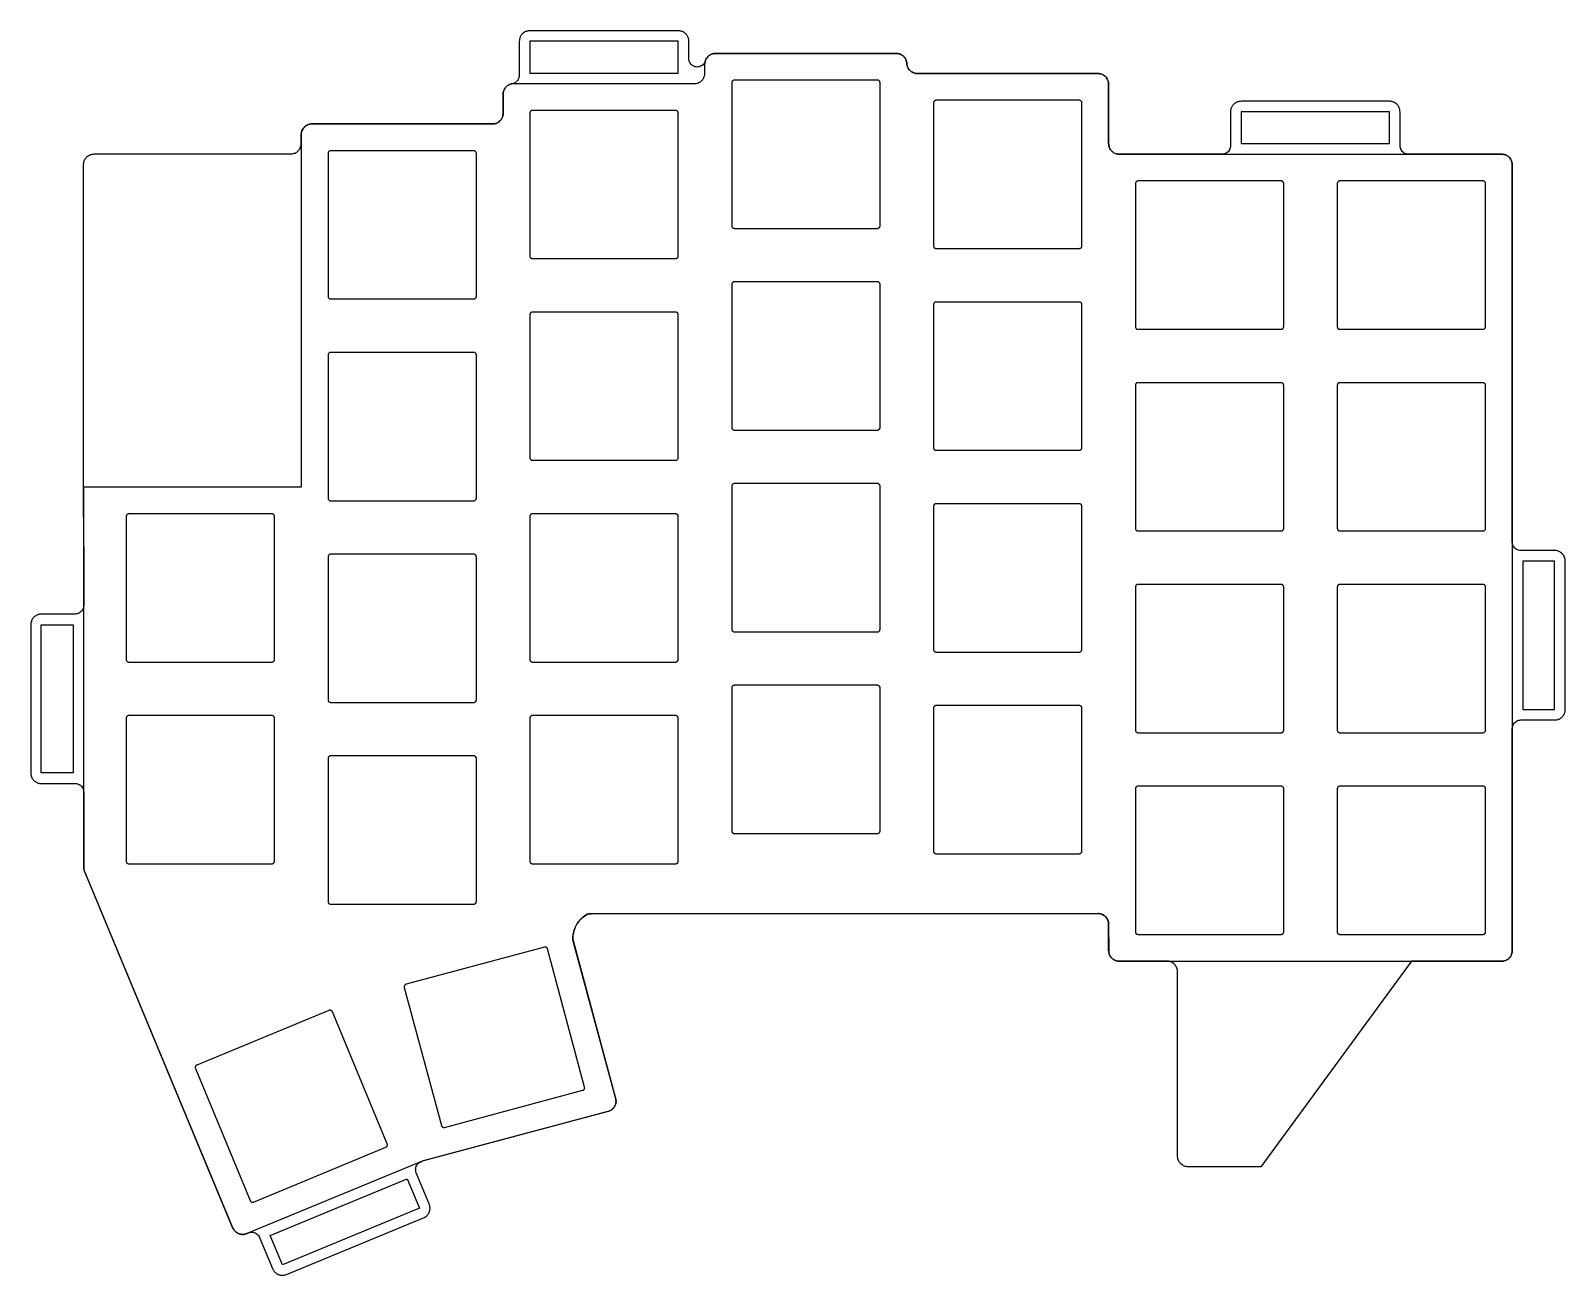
# Model space of a CAD drawing. Header units: millimetres. Extents: x 50 to 195, y -134 to -17.
import ezdxf

# ---------------------------------------------------------------- set-up
doc = ezdxf.new("R2010")
doc.units = ezdxf.units.MM
for name, color, linetype in [('GASKET_CONTACT', 7, 'Continuous'), ('PCB_REFERENCE', 7, 'Continuous'), ('PLATE', 7, 'Continuous'), ('SWITCH_CUTOUT', 7, 'Continuous')]:
    doc.layers.add(name, color=color, linetype=linetype)

msp = doc.modelspace()

# ---------------------------------------------------------------- linework, layer by layer
at = {"layer": 'GASKET_CONTACT'}
for points in [[(110.87, -20.91), (110.87, -17.91), (96.87, -17.91), (96.87, -20.91)], [(178, -27.57), (178, -24.57), (164, -24.57), (164, -27.57)], [(190.59, -81), (193.59, -81), (193.59, -67), (190.59, -67)], [(53.76, -87), (50.76, -87), (50.76, -73), (53.76, -73)], [(85.3, -125.32), (86.45, -128.09), (73.51, -133.44), (72.36, -130.67)]]:
    msp.add_lwpolyline(points, close=True, dxfattribs=at)
at = {"layer": 'PCB_REFERENCE'}
msp.add_lwpolyline([(54.74, -29.55), (54.75, -29.47), (54.76, -29.38), (54.78, -29.29), (54.8, -29.21), (54.84, -29.13), (54.88, -29.05), (54.92, -28.98), (54.98, -28.91), (55.04, -28.85), (55.1, -28.79), (55.17, -28.73), (55.24, -28.69), (55.32, -28.65), (55.4, -28.61), (55.48, -28.59), (55.57, -28.57), (55.66, -28.56), (55.74, -28.55), (74.3, -28.55), (74.38, -28.55), (74.47, -28.54), (74.55, -28.52), (74.64, -28.49), (74.72, -28.46), (74.8, -28.42), (74.87, -28.37), (74.94, -28.32), (75, -28.26), (75.06, -28.2), (75.11, -28.13), (75.16, -28.05), (75.2, -27.98), (75.23, -27.89), (75.26, -27.81), (75.28, -27.73), (75.29, -27.64), (75.3, -27.55), (75.3, -26.72), (75.3, -26.63), (75.31, -26.54), (75.33, -26.46), (75.36, -26.38), (75.39, -26.29), (75.43, -26.22), (75.48, -26.14), (75.53, -26.07), (75.59, -26.01), (75.65, -25.95), (75.72, -25.9), (75.79, -25.85), (75.87, -25.81), (75.95, -25.78), (76.04, -25.75), (76.12, -25.73), (76.21, -25.72), (76.3, -25.72), (93.34, -25.72), (93.43, -25.71), (93.52, -25.7), (93.6, -25.68), (93.69, -25.66), (93.77, -25.62), (93.85, -25.58), (93.92, -25.54), (93.99, -25.48), (94.05, -25.42), (94.11, -25.36), (94.16, -25.29), (94.21, -25.22), (94.25, -25.14), (94.28, -25.06), (94.31, -24.98), (94.33, -24.89), (94.34, -24.8), (94.34, -24.72), (94.34, -22.91), (94.35, -22.82), (94.36, -22.73), (94.38, -22.65), (94.41, -22.57), (94.44, -22.48), (94.48, -22.41), (94.53, -22.33), (94.58, -22.26), (94.64, -22.2), (94.7, -22.14), (94.77, -22.09), (94.84, -22.04), (94.92, -22), (95, -21.97), (95.09, -21.94), (95.17, -21.92), (95.26, -21.91), (95.34, -21.91), (112.39, -21.91), (112.48, -21.9), (112.57, -21.89), (112.65, -21.87), (112.74, -21.85), (112.82, -21.81), (112.9, -21.77), (112.97, -21.73), (113.04, -21.67), (113.1, -21.61), (113.16, -21.55), (113.21, -21.48), (113.26, -21.41), (113.3, -21.33), (113.33, -21.25), (113.36, -21.17), (113.38, -21.08), (113.39, -20.99), (113.39, -20.91), (113.39, -20.05), (113.4, -19.96), (113.41, -19.88), (113.43, -19.79), (113.46, -19.71), (113.49, -19.63), (113.53, -19.55), (113.58, -19.48), (113.63, -19.41), (113.69, -19.34), (113.75, -19.28), (113.82, -19.23), (113.89, -19.18), (113.97, -19.14), (114.05, -19.11), (114.14, -19.08), (114.22, -19.07), (114.31, -19.05), (114.39, -19.05), (131.44, -19.05), (131.53, -19.05), (131.61, -19.06), (131.7, -19.08), (131.78, -19.11), (131.86, -19.14), (131.93, -19.18), (132, -19.22), (132.07, -19.27), (132.14, -19.33), (132.19, -19.39), (132.25, -19.45), (132.29, -19.52), (132.34, -19.6), (132.37, -19.67), (132.4, -19.75), (132.42, -19.83), (132.44, -19.92), (132.45, -20), (132.45, -20.09), (132.47, -20.17), (132.49, -20.25), (132.52, -20.33), (132.55, -20.41), (132.6, -20.48), (132.64, -20.55), (132.7, -20.62), (132.75, -20.68), (132.82, -20.73), (132.89, -20.78), (132.96, -20.83), (133.03, -20.87), (133.11, -20.9), (133.19, -20.92), (133.28, -20.94), (133.36, -20.95), (133.44, -20.96), (150.5, -20.96), (150.58, -20.96), (150.67, -20.97), (150.75, -20.99), (150.84, -21.02), (150.92, -21.05), (151, -21.09), (151.07, -21.14), (151.14, -21.19), (151.2, -21.25), (151.26, -21.31), (151.31, -21.38), (151.36, -21.45), (151.4, -21.53), (151.43, -21.61), (151.46, -21.7), (151.48, -21.78), (151.49, -21.87), (151.49, -21.95), (151.49, -27.57), (151.5, -27.66), (151.51, -27.75), (151.53, -27.83), (151.56, -27.92), (151.59, -28), (151.63, -28.08), (151.68, -28.15), (151.73, -28.22), (151.79, -28.28), (151.85, -28.34), (151.92, -28.39), (151.99, -28.44), (152.07, -28.48), (152.15, -28.51), (152.24, -28.54), (152.32, -28.56), (152.41, -28.57), (152.5, -28.57), (188.59, -28.57), (188.68, -28.58), (188.77, -28.59), (188.85, -28.61), (188.94, -28.64), (189.02, -28.67), (189.1, -28.71), (189.17, -28.76), (189.24, -28.81), (189.3, -28.87), (189.36, -28.93), (189.41, -29), (189.46, -29.07), (189.5, -29.15), (189.53, -29.23), (189.56, -29.32), (189.58, -29.4), (189.59, -29.49), (189.59, -29.57), (189.59, -103.78), (189.59, -103.86), (189.58, -103.95), (189.56, -104.03), (189.53, -104.12), (189.5, -104.2), (189.46, -104.28), (189.41, -104.35), (189.36, -104.42), (189.3, -104.48), (189.24, -104.54), (189.17, -104.59), (189.1, -104.64), (189.02, -104.68), (188.94, -104.71), (188.85, -104.74), (188.77, -104.76), (188.68, -104.77), (188.59, -104.78), (180.07, -104.78), (165.87, -124.19), (159, -124.19), (158.91, -124.18), (158.82, -124.17), (158.74, -124.15), (158.65, -124.12), (158.57, -124.09), (158.49, -124.05), (158.42, -124), (158.35, -123.95), (158.29, -123.89), (158.23, -123.83), (158.18, -123.76), (158.13, -123.69), (158.09, -123.61), (158.06, -123.53), (158.03, -123.44), (158.01, -123.36), (158, -123.27), (158, -123.19), (158, -105.78), (157.99, -105.69), (157.98, -105.6), (157.96, -105.52), (157.94, -105.43), (157.9, -105.35), (157.86, -105.27), (157.82, -105.2), (157.76, -105.13), (157.7, -105.07), (157.64, -105.01), (157.57, -104.96), (157.5, -104.91), (157.42, -104.87), (157.34, -104.84), (157.26, -104.81), (157.17, -104.79), (157.08, -104.78), (157, -104.78), (152.5, -104.78), (152.41, -104.77), (152.32, -104.76), (152.24, -104.74), (152.15, -104.71), (152.07, -104.68), (151.99, -104.64), (151.92, -104.59), (151.85, -104.54), (151.79, -104.48), (151.73, -104.42), (151.68, -104.35), (151.63, -104.28), (151.59, -104.2), (151.56, -104.12), (151.53, -104.03), (151.51, -103.95), (151.5, -103.86), (151.49, -103.78), (151.49, -101.28), (151.49, -101.19), (151.48, -101.1), (151.46, -101.02), (151.43, -100.93), (151.4, -100.85), (151.36, -100.77), (151.31, -100.7), (151.26, -100.63), (151.2, -100.57), (151.14, -100.51), (151.07, -100.46), (151, -100.41), (150.92, -100.37), (150.84, -100.34), (150.75, -100.31), (150.67, -100.29), (150.58, -100.28), (150.5, -100.28), (102.41, -100.29), (102.28, -100.35), (102.16, -100.42), (102.04, -100.5), (101.93, -100.58), (101.82, -100.67), (101.72, -100.77), (101.62, -100.87), (101.52, -100.97), (101.44, -101.08), (101.36, -101.2), (101.28, -101.32), (101.21, -101.45), (101.15, -101.57), (101.1, -101.7), (101.05, -101.84), (101.01, -101.97), (100.98, -102.11), (100.96, -102.25), (100.94, -102.39), (100.93, -102.53), (100.93, -102.67), (100.95, -102.81), (104.96, -117.72), (104.98, -117.8), (104.99, -117.89), (105, -117.97), (105, -118.05), (104.99, -118.14), (104.98, -118.22), (104.95, -118.3), (104.92, -118.38), (104.89, -118.46), (104.84, -118.53), (104.79, -118.6), (104.74, -118.67), (104.68, -118.73), (104.61, -118.78), (104.54, -118.83), (104.47, -118.87), (104.39, -118.91), (104.31, -118.93), (104.23, -118.96), (86.8, -123.62), (70.11, -130.52), (70.02, -130.54), (69.94, -130.56), (69.85, -130.57), (69.77, -130.57), (69.68, -130.57), (69.59, -130.56), (69.51, -130.54), (69.43, -130.51), (69.35, -130.48), (69.27, -130.44), (69.19, -130.39), (69.12, -130.34), (69.06, -130.28), (69, -130.22), (68.95, -130.15), (68.9, -130.08), (68.85, -130.01), (68.82, -129.93), (54.76, -96.12)], close=True, dxfattribs=at)
at = {"layer": 'PLATE'}
msp.add_lwpolyline([(54.75, -60.03), (54.76, -71.2), (54.75, -71.3), (54.73, -71.41), (54.69, -71.51), (54.65, -71.6), (54.59, -71.69), (54.52, -71.77), (54.44, -71.83), (54.36, -71.89), (54.26, -71.94), (54.16, -71.97), (54.06, -71.99), (53.96, -72), (50.77, -72), (50.65, -72.01), (50.6, -72.01), (50.52, -72.03), (50.47, -72.04), (50.4, -72.07), (50.35, -72.09), (50.28, -72.12), (50.24, -72.15), (50.17, -72.19), (50.13, -72.22), (50.07, -72.28), (50.03, -72.31), (49.98, -72.37), (49.95, -72.41), (49.91, -72.48), (49.88, -72.52), (49.85, -72.59), (49.83, -72.64), (49.8, -72.72), (49.79, -72.77), (49.77, -72.84), (49.76, -72.9), (49.76, -73.01), (49.76, -86.99), (49.76, -87.1), (49.77, -87.16), (49.79, -87.23), (49.8, -87.28), (49.83, -87.36), (49.85, -87.41), (49.88, -87.48), (49.91, -87.52), (49.95, -87.59), (49.98, -87.63), (50.03, -87.69), (50.07, -87.72), (50.13, -87.78), (50.17, -87.81), (50.24, -87.85), (50.28, -87.88), (50.35, -87.91), (50.4, -87.93), (50.47, -87.96), (50.52, -87.97), (50.6, -87.99), (50.65, -87.99), (50.77, -88), (53.96, -88), (54.07, -88.01), (54.17, -88.03), (54.27, -88.06), (54.36, -88.11), (54.45, -88.17), (54.53, -88.23), (54.6, -88.31), (54.65, -88.4), (54.7, -88.49), (54.73, -88.59), (54.75, -88.7), (54.76, -88.8), (54.76, -96.1), (54.76, -96.12), (54.77, -96.15), (68.82, -129.92), (68.85, -129.99), (68.89, -130.07), (68.94, -130.14), (68.96, -130.17), (69.01, -130.23), (69.07, -130.3), (69.11, -130.33), (69.18, -130.38), (69.21, -130.4), (69.28, -130.45), (69.36, -130.49), (69.41, -130.51), (69.44, -130.52), (69.52, -130.54), (69.61, -130.56), (69.7, -130.57), (69.78, -130.57), (69.84, -130.57), (69.92, -130.56), (70.01, -130.55), (70.09, -130.53), (70.13, -130.51), (70.32, -130.43), (70.42, -130.4), (70.52, -130.38), (70.63, -130.37), (70.73, -130.38), (70.83, -130.4), (70.93, -130.43), (71.03, -130.48), (71.11, -130.54), (71.19, -130.61), (71.26, -130.69), (71.32, -130.77), (71.36, -130.87), (72.58, -133.81), (72.63, -133.92), (72.66, -133.96), (72.7, -134.03), (72.73, -134.07), (72.79, -134.13), (72.82, -134.17), (72.88, -134.22), (72.92, -134.25), (72.99, -134.29), (73.03, -134.32), (73.1, -134.35), (73.15, -134.37), (73.23, -134.4), (73.28, -134.41), (73.35, -134.43), (73.41, -134.44), (73.48, -134.44), (73.54, -134.44), (73.61, -134.44), (73.67, -134.43), (73.74, -134.41), (73.79, -134.4), (73.9, -134.36), (86.82, -129.02), (86.92, -128.97), (86.97, -128.94), (87.04, -128.9), (87.08, -128.87), (87.14, -128.82), (87.17, -128.78), (87.22, -128.72), (87.26, -128.68), (87.3, -128.62), (87.33, -128.57), (87.36, -128.5), (87.38, -128.45), (87.41, -128.38), (87.42, -128.33), (87.43, -128.25), (87.44, -128.2), (87.45, -128.12), (87.45, -128.07), (87.44, -127.99), (87.43, -127.94), (87.42, -127.86), (87.41, -127.81), (87.37, -127.7), (86.15, -124.75), (86.12, -124.65), (86.1, -124.55), (86.09, -124.45), (86.1, -124.34), (86.12, -124.24), (86.15, -124.14), (86.2, -124.05), (86.25, -123.96), (86.32, -123.88), (86.4, -123.81), (86.49, -123.75), (86.58, -123.71), (86.75, -123.64), (86.85, -123.61), (104.3, -118.94), (104.33, -118.93), (104.41, -118.9), (104.45, -118.88), (104.53, -118.84), (104.56, -118.82), (104.63, -118.77), (104.69, -118.71), (104.75, -118.65), (104.78, -118.62), (104.83, -118.55), (104.85, -118.52), (104.89, -118.44), (104.93, -118.37), (104.95, -118.32), (104.97, -118.24), (104.99, -118.16), (104.99, -118.12), (105, -118.04), (105, -117.98), (104.99, -117.9), (104.99, -117.87), (104.97, -117.78), (100.96, -102.88), (100.94, -102.74), (100.93, -102.64), (100.93, -102.55), (100.94, -102.41), (100.95, -102.37), (100.96, -102.23), (100.98, -102.13), (101.01, -101.99), (101.05, -101.86), (101.06, -101.82), (101.11, -101.68), (101.15, -101.59), (101.2, -101.46), (101.27, -101.34), (101.29, -101.3), (101.37, -101.18), (101.42, -101.1), (101.45, -101.07), (101.54, -100.96), (101.63, -100.85), (101.73, -100.75), (101.8, -100.68), (101.84, -100.66), (101.95, -100.57), (102.03, -100.51), (102.14, -100.43), (102.21, -100.39), (102.3, -100.35), (102.4, -100.31), (102.5, -100.29), (102.61, -100.29), (150.48, -100.28), (150.55, -100.28), (150.62, -100.28), (150.72, -100.3), (150.8, -100.32), (150.89, -100.36), (150.96, -100.39), (151.02, -100.43), (151.1, -100.48), (151.16, -100.53), (151.24, -100.61), (151.29, -100.67), (151.34, -100.75), (151.39, -100.82), (151.42, -100.9), (151.45, -100.97), (151.47, -101.05), (151.49, -101.15), (151.49, -101.22), (151.49, -101.29), (151.5, -103.78), (151.5, -103.88), (151.51, -103.97), (151.53, -104.02), (151.55, -104.1), (151.58, -104.18), (151.6, -104.21), (151.64, -104.29), (151.67, -104.33), (151.72, -104.4), (151.78, -104.47), (151.84, -104.53), (151.87, -104.55), (151.94, -104.6), (152.01, -104.65), (152.06, -104.67), (152.14, -104.71), (152.22, -104.74), (152.25, -104.74), (152.34, -104.76), (152.43, -104.77), (152.49, -104.77), (188.59, -104.78), (188.66, -104.77), (188.75, -104.76), (188.84, -104.74), (188.92, -104.72), (188.95, -104.71), (189.03, -104.67), (189.11, -104.63), (189.18, -104.58), (189.25, -104.53), (189.31, -104.47), (189.37, -104.4), (189.4, -104.36), (189.45, -104.29), (189.47, -104.26), (189.51, -104.18), (189.54, -104.1), (189.56, -104.02), (189.58, -103.93), (189.59, -103.84), (189.59, -103.77), (189.59, -82.8), (189.6, -82.7), (189.62, -82.59), (189.66, -82.49), (189.7, -82.4), (189.76, -82.31), (189.83, -82.23), (189.91, -82.17), (190, -82.11), (190.09, -82.06), (190.19, -82.03), (190.29, -82.01), (190.4, -82), (193.58, -82), (193.7, -81.99), (193.75, -81.99), (193.83, -81.97), (193.88, -81.96), (193.95, -81.93), (194, -81.91), (194.07, -81.88), (194.12, -81.85), (194.18, -81.81), (194.22, -81.78), (194.28, -81.72), (194.32, -81.69), (194.37, -81.63), (194.4, -81.59), (194.45, -81.52), (194.47, -81.48), (194.51, -81.41), (194.53, -81.36), (194.55, -81.28), (194.57, -81.23), (194.58, -81.16), (194.59, -81.1), (194.59, -80.99), (194.59, -67.01), (194.59, -66.9), (194.58, -66.84), (194.57, -66.77), (194.55, -66.72), (194.53, -66.64), (194.51, -66.59), (194.47, -66.52), (194.45, -66.48), (194.4, -66.41), (194.37, -66.37), (194.32, -66.31), (194.28, -66.28), (194.22, -66.22), (194.18, -66.19), (194.12, -66.15), (194.07, -66.12), (194, -66.09), (193.95, -66.07), (193.88, -66.04), (193.83, -66.03), (193.75, -66.01), (193.7, -66.01), (193.58, -66), (190.4, -66), (190.29, -65.99), (190.19, -65.97), (190.09, -65.94), (190, -65.89), (189.91, -65.83), (189.83, -65.77), (189.76, -65.69), (189.7, -65.6), (189.66, -65.51), (189.62, -65.41), (189.6, -65.3), (189.59, -65.2), (189.59, -29.58), (189.59, -29.51), (189.58, -29.42), (189.56, -29.33), (189.54, -29.25), (189.53, -29.22), (189.49, -29.14), (189.45, -29.06), (189.4, -28.99), (189.35, -28.92), (189.29, -28.86), (189.22, -28.8), (189.18, -28.77), (189.11, -28.72), (189.03, -28.68), (188.95, -28.64), (188.87, -28.61), (188.79, -28.59), (188.7, -28.58), (188.66, -28.58), (188.59, -28.57), (179.8, -28.57), (179.7, -28.57), (179.59, -28.55), (179.49, -28.51), (179.4, -28.47), (179.31, -28.41), (179.23, -28.34), (179.17, -28.26), (179.11, -28.17), (179.06, -28.08), (179.03, -27.98), (179.01, -27.88), (179, -27.77), (179, -24.59), (178.99, -24.47), (178.99, -24.42), (178.97, -24.34), (178.96, -24.29), (178.93, -24.22), (178.91, -24.17), (178.88, -24.1), (178.85, -24.05), (178.81, -23.99), (178.78, -23.95), (178.72, -23.89), (178.69, -23.85), (178.63, -23.8), (178.59, -23.77), (178.52, -23.72), (178.48, -23.7), (178.41, -23.66), (178.36, -23.64), (178.28, -23.62), (178.23, -23.6), (178.16, -23.59), (178.1, -23.58), (177.99, -23.57), (164.01, -23.57), (163.9, -23.58), (163.84, -23.59), (163.77, -23.6), (163.72, -23.62), (163.64, -23.64), (163.59, -23.66), (163.52, -23.7), (163.48, -23.72), (163.41, -23.77), (163.37, -23.8), (163.31, -23.85), (163.28, -23.89), (163.22, -23.95), (163.19, -23.99), (163.15, -24.05), (163.12, -24.1), (163.09, -24.17), (163.07, -24.22), (163.04, -24.29), (163.03, -24.34), (163.01, -24.42), (163.01, -24.47), (163, -24.59), (163, -27.77), (162.99, -27.88), (162.97, -27.98), (162.94, -28.08), (162.89, -28.17), (162.83, -28.26), (162.77, -28.34), (162.69, -28.41), (162.6, -28.47), (162.51, -28.51), (162.41, -28.55), (162.3, -28.57), (162.2, -28.57), (152.51, -28.57), (152.44, -28.57), (152.37, -28.57), (152.29, -28.55), (152.2, -28.53), (152.12, -28.5), (152.03, -28.46), (151.95, -28.41), (151.88, -28.36), (151.83, -28.32), (151.76, -28.26), (151.71, -28.19), (151.66, -28.12), (151.61, -28.04), (151.58, -27.97), (151.54, -27.88), (151.52, -27.8), (151.5, -27.7), (151.5, -27.63), (151.49, -27.56), (151.49, -21.96), (151.49, -21.89), (151.49, -21.85), (151.48, -21.76), (151.46, -21.68), (151.43, -21.6), (151.41, -21.55), (151.37, -21.47), (151.35, -21.44), (151.3, -21.37), (151.25, -21.3), (151.19, -21.24), (151.12, -21.18), (151.05, -21.13), (150.98, -21.08), (150.9, -21.04), (150.82, -21.01), (150.77, -20.99), (150.69, -20.97), (150.6, -20.96), (150.56, -20.96), (150.49, -20.96), (133.46, -20.96), (133.39, -20.95), (133.33, -20.95), (133.23, -20.93), (133.15, -20.91), (133.07, -20.88), (132.99, -20.84), (132.93, -20.81), (132.86, -20.76), (132.78, -20.7), (132.73, -20.65), (132.67, -20.59), (132.62, -20.52), (132.58, -20.45), (132.54, -20.38), (132.51, -20.3), (132.48, -20.22), (132.46, -20.11), (132.45, -20.06), (132.44, -19.93), (132.42, -19.85), (132.4, -19.77), (132.38, -19.69), (132.34, -19.61), (132.3, -19.54), (132.29, -19.51), (132.24, -19.44), (132.2, -19.4), (132.15, -19.34), (132.08, -19.28), (132.02, -19.23), (131.95, -19.19), (131.92, -19.17), (131.84, -19.13), (131.79, -19.11), (131.71, -19.09), (131.63, -19.07), (131.55, -19.06), (131.51, -19.05), (131.44, -19.05), (114.4, -19.05), (114.33, -19.05), (114.24, -19.06), (114.15, -19.08), (114.07, -19.11), (113.99, -19.14), (113.91, -19.18), (113.84, -19.22), (113.77, -19.27), (113.7, -19.33), (113.64, -19.39), (113.62, -19.42), (113.57, -19.49), (113.52, -19.57), (113.48, -19.64), (113.46, -19.69), (113.43, -19.78), (113.4, -19.87), (113.35, -19.97), (113.29, -20.05), (113.22, -20.12), (113.14, -20.19), (113.05, -20.24), (112.95, -20.29), (112.86, -20.32), (112.75, -20.33), (112.65, -20.34), (112.55, -20.33), (112.45, -20.31), (112.35, -20.27), (112.26, -20.22), (112.17, -20.17), (112.1, -20.1), (112.03, -20.02), (111.97, -19.93), (111.93, -19.84), (111.9, -19.74), (111.88, -19.64), (111.87, -19.54), (111.87, -17.92), (111.86, -17.8), (111.86, -17.75), (111.84, -17.67), (111.83, -17.62), (111.8, -17.55), (111.78, -17.5), (111.75, -17.43), (111.72, -17.39), (111.68, -17.32), (111.65, -17.28), (111.59, -17.22), (111.56, -17.18), (111.5, -17.13), (111.46, -17.1), (111.39, -17.06), (111.35, -17.03), (111.28, -17), (111.23, -16.98), (111.15, -16.95), (111.1, -16.94), (111.03, -16.92), (110.97, -16.91), (110.86, -16.91), (96.88, -16.91), (96.77, -16.91), (96.71, -16.92), (96.64, -16.94), (96.59, -16.95), (96.51, -16.98), (96.46, -17), (96.39, -17.03), (96.35, -17.06), (96.28, -17.1), (96.24, -17.13), (96.18, -17.18), (96.15, -17.22), (96.09, -17.28), (96.06, -17.32), (96.02, -17.39), (95.99, -17.43), (95.96, -17.5), (95.94, -17.55), (95.91, -17.62), (95.9, -17.67), (95.88, -17.75), (95.88, -17.8), (95.87, -17.92), (95.87, -21.13), (95.86, -21.23), (95.84, -21.34), (95.81, -21.44), (95.76, -21.53), (95.7, -21.62), (95.64, -21.69), (95.56, -21.76), (95.47, -21.82), (95.38, -21.87), (95.28, -21.9), (95.1, -21.94), (95.02, -21.96), (94.94, -21.99), (94.91, -22.01), (94.83, -22.05), (94.79, -22.08), (94.72, -22.13), (94.65, -22.19), (94.63, -22.21), (94.59, -22.25), (94.54, -22.32), (94.49, -22.39), (94.45, -22.47), (94.41, -22.55), (94.38, -22.63), (94.38, -22.67), (94.36, -22.75), (94.35, -22.84), (94.34, -22.92), (94.34, -24.7), (94.34, -24.77), (94.34, -24.84), (94.32, -24.94), (94.3, -25.03), (94.27, -25.09), (94.23, -25.19), (94.18, -25.26), (94.13, -25.33), (94.09, -25.39), (94.01, -25.46), (93.95, -25.52), (93.89, -25.56), (93.81, -25.6), (93.74, -25.64), (93.64, -25.67), (93.55, -25.69), (93.47, -25.71), (93.4, -25.72), (93.33, -25.72), (76.29, -25.72), (76.23, -25.72), (76.14, -25.73), (76.05, -25.75), (76.02, -25.76), (75.97, -25.77), (75.89, -25.8), (75.86, -25.82), (75.78, -25.86), (75.71, -25.91), (75.67, -25.94), (75.6, -26), (75.54, -26.06), (75.49, -26.13), (75.47, -26.16), (75.42, -26.23), (75.4, -26.28), (75.36, -26.36), (75.33, -26.44), (75.33, -26.48), (75.31, -26.56), (75.3, -26.61), (75.3, -26.65), (75.3, -26.73), (75.3, -60), (54.78, -60), (54.75, -60)], close=True, dxfattribs=at)
at = {"layer": 'SWITCH_CUTOUT'}
for points in [[(129.67, -21.57), (116.17, -21.57), (116.14, -21.58), (116.11, -21.58), (116.07, -21.59), (116.05, -21.61), (116.02, -21.63), (115.99, -21.65), (115.97, -21.67), (115.95, -21.7), (115.94, -21.73), (115.93, -21.76), (115.92, -21.79), (115.92, -21.82), (115.92, -35.33), (115.92, -35.36), (115.93, -35.39), (115.94, -35.42), (115.95, -35.45), (115.97, -35.48), (115.99, -35.5), (116.02, -35.52), (116.05, -35.54), (116.07, -35.56), (116.11, -35.57), (116.14, -35.57), (116.17, -35.58), (129.67, -35.58), (129.7, -35.57), (129.73, -35.57), (129.77, -35.56), (129.8, -35.54), (129.82, -35.52), (129.85, -35.5), (129.87, -35.48), (129.89, -35.45), (129.9, -35.42), (129.91, -35.39), (129.92, -35.36), (129.92, -35.33), (129.92, -21.82), (129.92, -21.79), (129.91, -21.76), (129.9, -21.73), (129.89, -21.7), (129.87, -21.67), (129.85, -21.65), (129.82, -21.63), (129.8, -21.61), (129.77, -21.59), (129.73, -21.58), (129.7, -21.58)], [(110.62, -24.43), (97.12, -24.43), (97.09, -24.43), (97.06, -24.44), (97.02, -24.45), (97, -24.47), (96.97, -24.48), (96.94, -24.51), (96.92, -24.53), (96.9, -24.56), (96.89, -24.59), (96.88, -24.62), (96.87, -24.65), (96.87, -24.68), (96.87, -38.18), (96.87, -38.22), (96.88, -38.25), (96.89, -38.28), (96.9, -38.31), (96.92, -38.33), (96.94, -38.36), (96.97, -38.38), (97, -38.4), (97.02, -38.41), (97.06, -38.42), (97.09, -38.43), (97.12, -38.43), (110.62, -38.43), (110.65, -38.43), (110.68, -38.42), (110.72, -38.41), (110.75, -38.4), (110.77, -38.38), (110.8, -38.36), (110.82, -38.33), (110.84, -38.31), (110.85, -38.28), (110.86, -38.25), (110.87, -38.22), (110.87, -38.18), (110.87, -24.68), (110.87, -24.65), (110.86, -24.62), (110.85, -24.59), (110.84, -24.56), (110.82, -24.53), (110.8, -24.51), (110.77, -24.48), (110.75, -24.47), (110.72, -24.45), (110.68, -24.44), (110.65, -24.43)], [(148.72, -23.48), (135.22, -23.48), (135.19, -23.48), (135.16, -23.49), (135.12, -23.5), (135.09, -23.51), (135.07, -23.53), (135.04, -23.55), (135.02, -23.58), (135, -23.61), (134.99, -23.63), (134.98, -23.67), (134.97, -23.7), (134.97, -23.73), (134.97, -37.23), (134.97, -37.26), (134.98, -37.29), (134.99, -37.33), (135, -37.36), (135.02, -37.38), (135.04, -37.41), (135.07, -37.43), (135.09, -37.45), (135.12, -37.46), (135.16, -37.47), (135.19, -37.48), (135.22, -37.48), (148.72, -37.48), (148.75, -37.48), (148.78, -37.47), (148.82, -37.46), (148.84, -37.45), (148.87, -37.43), (148.9, -37.41), (148.92, -37.38), (148.94, -37.36), (148.95, -37.33), (148.96, -37.29), (148.97, -37.26), (148.97, -37.23), (148.97, -23.73), (148.97, -23.7), (148.96, -23.67), (148.95, -23.63), (148.94, -23.61), (148.92, -23.58), (148.9, -23.55), (148.87, -23.53), (148.84, -23.51), (148.82, -23.5), (148.78, -23.49), (148.75, -23.48)], [(91.57, -28.24), (78.07, -28.24), (78.04, -28.24), (78.01, -28.25), (77.97, -28.26), (77.94, -28.28), (77.92, -28.29), (77.89, -28.32), (77.87, -28.34), (77.85, -28.37), (77.84, -28.4), (77.83, -28.43), (77.82, -28.46), (77.82, -28.49), (77.82, -41.99), (77.82, -42.03), (77.83, -42.06), (77.84, -42.09), (77.85, -42.12), (77.87, -42.14), (77.89, -42.17), (77.92, -42.19), (77.94, -42.21), (77.97, -42.22), (78.01, -42.23), (78.04, -42.24), (78.07, -42.24), (91.57, -42.24), (91.6, -42.24), (91.63, -42.23), (91.67, -42.22), (91.69, -42.21), (91.72, -42.19), (91.75, -42.17), (91.77, -42.14), (91.79, -42.12), (91.8, -42.09), (91.81, -42.06), (91.82, -42.03), (91.82, -41.99), (91.82, -28.49), (91.82, -28.46), (91.81, -28.43), (91.8, -28.4), (91.79, -28.37), (91.77, -28.34), (91.75, -28.32), (91.72, -28.29), (91.69, -28.28), (91.67, -28.26), (91.63, -28.25), (91.6, -28.24)], [(167.77, -31.1), (154.27, -31.1), (154.24, -31.1), (154.21, -31.11), (154.17, -31.12), (154.15, -31.13), (154.12, -31.15), (154.09, -31.17), (154.07, -31.2), (154.05, -31.23), (154.04, -31.25), (154.03, -31.29), (154.02, -31.32), (154.02, -31.35), (154.02, -44.85), (154.02, -44.88), (154.03, -44.91), (154.04, -44.95), (154.05, -44.98), (154.07, -45), (154.09, -45.03), (154.12, -45.05), (154.15, -45.07), (154.17, -45.08), (154.21, -45.09), (154.24, -45.1), (154.27, -45.1), (167.77, -45.1), (167.8, -45.1), (167.83, -45.09), (167.87, -45.08), (167.9, -45.07), (167.92, -45.05), (167.95, -45.03), (167.97, -45), (167.99, -44.98), (168, -44.95), (168.01, -44.91), (168.02, -44.88), (168.02, -44.85), (168.02, -31.35), (168.02, -31.32), (168.01, -31.29), (168, -31.25), (167.99, -31.23), (167.97, -31.2), (167.95, -31.17), (167.92, -31.15), (167.9, -31.13), (167.87, -31.12), (167.83, -31.11), (167.8, -31.1)], [(186.82, -31.1), (173.32, -31.1), (173.29, -31.1), (173.26, -31.11), (173.22, -31.12), (173.19, -31.13), (173.17, -31.15), (173.14, -31.17), (173.12, -31.2), (173.1, -31.23), (173.09, -31.25), (173.08, -31.29), (173.07, -31.32), (173.07, -31.35), (173.07, -44.85), (173.07, -44.88), (173.08, -44.91), (173.09, -44.95), (173.1, -44.98), (173.12, -45), (173.14, -45.03), (173.17, -45.05), (173.19, -45.07), (173.22, -45.08), (173.26, -45.09), (173.29, -45.1), (173.32, -45.1), (186.82, -45.1), (186.85, -45.1), (186.88, -45.09), (186.92, -45.08), (186.94, -45.07), (186.97, -45.05), (187, -45.03), (187.02, -45), (187.04, -44.98), (187.05, -44.95), (187.06, -44.91), (187.07, -44.88), (187.07, -44.85), (187.07, -31.35), (187.07, -31.32), (187.06, -31.29), (187.05, -31.25), (187.04, -31.23), (187.02, -31.2), (187, -31.17), (186.97, -31.15), (186.94, -31.13), (186.92, -31.12), (186.88, -31.11), (186.85, -31.1)], [(129.67, -40.62), (116.17, -40.62), (116.14, -40.63), (116.11, -40.63), (116.07, -40.64), (116.05, -40.66), (116.02, -40.68), (115.99, -40.7), (115.97, -40.72), (115.95, -40.75), (115.94, -40.78), (115.93, -40.81), (115.92, -40.84), (115.92, -40.88), (115.92, -54.38), (115.92, -54.41), (115.93, -54.44), (115.94, -54.47), (115.95, -54.5), (115.97, -54.53), (115.99, -54.55), (116.02, -54.57), (116.05, -54.59), (116.07, -54.61), (116.11, -54.62), (116.14, -54.62), (116.17, -54.62), (129.67, -54.62), (129.7, -54.62), (129.73, -54.62), (129.77, -54.61), (129.8, -54.59), (129.82, -54.57), (129.85, -54.55), (129.87, -54.53), (129.89, -54.5), (129.9, -54.47), (129.91, -54.44), (129.92, -54.41), (129.92, -54.38), (129.92, -40.88), (129.92, -40.84), (129.91, -40.81), (129.9, -40.78), (129.89, -40.75), (129.87, -40.72), (129.85, -40.7), (129.82, -40.68), (129.8, -40.66), (129.77, -40.64), (129.73, -40.63), (129.7, -40.63)], [(148.72, -42.53), (135.22, -42.53), (135.19, -42.53), (135.16, -42.54), (135.12, -42.55), (135.09, -42.56), (135.07, -42.58), (135.04, -42.6), (135.02, -42.63), (135, -42.66), (134.99, -42.68), (134.98, -42.72), (134.97, -42.75), (134.97, -42.78), (134.97, -56.28), (134.97, -56.31), (134.98, -56.34), (134.99, -56.38), (135, -56.41), (135.02, -56.43), (135.04, -56.46), (135.07, -56.48), (135.09, -56.5), (135.12, -56.51), (135.16, -56.52), (135.19, -56.53), (135.22, -56.53), (148.72, -56.53), (148.75, -56.53), (148.78, -56.52), (148.82, -56.51), (148.84, -56.5), (148.87, -56.48), (148.9, -56.46), (148.92, -56.43), (148.94, -56.41), (148.95, -56.38), (148.96, -56.34), (148.97, -56.31), (148.97, -56.28), (148.97, -42.78), (148.97, -42.75), (148.96, -42.72), (148.95, -42.68), (148.94, -42.66), (148.92, -42.63), (148.9, -42.6), (148.87, -42.58), (148.84, -42.56), (148.82, -42.55), (148.78, -42.54), (148.75, -42.53)], [(110.62, -43.48), (97.12, -43.48), (97.09, -43.48), (97.06, -43.49), (97.02, -43.5), (97, -43.52), (96.97, -43.53), (96.94, -43.56), (96.92, -43.58), (96.9, -43.61), (96.89, -43.64), (96.88, -43.67), (96.87, -43.7), (96.87, -43.73), (96.87, -57.23), (96.87, -57.27), (96.88, -57.3), (96.89, -57.33), (96.9, -57.36), (96.92, -57.38), (96.94, -57.41), (96.97, -57.43), (97, -57.45), (97.02, -57.46), (97.06, -57.47), (97.09, -57.48), (97.12, -57.48), (110.62, -57.48), (110.65, -57.48), (110.68, -57.47), (110.72, -57.46), (110.75, -57.45), (110.77, -57.43), (110.8, -57.41), (110.82, -57.38), (110.84, -57.36), (110.85, -57.33), (110.86, -57.3), (110.87, -57.27), (110.87, -57.23), (110.87, -43.73), (110.87, -43.7), (110.86, -43.67), (110.85, -43.64), (110.84, -43.61), (110.82, -43.58), (110.8, -43.56), (110.77, -43.53), (110.75, -43.52), (110.72, -43.5), (110.68, -43.49), (110.65, -43.48)], [(91.57, -47.29), (78.07, -47.29), (78.04, -47.29), (78.01, -47.3), (77.97, -47.31), (77.94, -47.33), (77.92, -47.34), (77.89, -47.37), (77.87, -47.39), (77.85, -47.42), (77.84, -47.45), (77.83, -47.48), (77.82, -47.51), (77.82, -47.54), (77.82, -61.04), (77.82, -61.08), (77.83, -61.11), (77.84, -61.14), (77.85, -61.17), (77.87, -61.19), (77.89, -61.22), (77.92, -61.24), (77.94, -61.26), (77.97, -61.27), (78.01, -61.28), (78.04, -61.29), (78.07, -61.29), (91.57, -61.29), (91.6, -61.29), (91.63, -61.28), (91.67, -61.27), (91.69, -61.26), (91.72, -61.24), (91.75, -61.22), (91.77, -61.19), (91.79, -61.17), (91.8, -61.14), (91.81, -61.11), (91.82, -61.08), (91.82, -61.04), (91.82, -47.54), (91.82, -47.51), (91.81, -47.48), (91.8, -47.45), (91.79, -47.42), (91.77, -47.39), (91.75, -47.37), (91.72, -47.34), (91.69, -47.33), (91.67, -47.31), (91.63, -47.3), (91.6, -47.29)], [(167.77, -50.15), (154.27, -50.15), (154.24, -50.15), (154.21, -50.16), (154.17, -50.17), (154.15, -50.18), (154.12, -50.2), (154.09, -50.22), (154.07, -50.25), (154.05, -50.27), (154.04, -50.3), (154.03, -50.34), (154.02, -50.37), (154.02, -50.4), (154.02, -63.9), (154.02, -63.93), (154.03, -63.96), (154.04, -64), (154.05, -64.03), (154.07, -64.05), (154.09, -64.08), (154.12, -64.1), (154.15, -64.12), (154.17, -64.13), (154.21, -64.14), (154.24, -64.15), (154.27, -64.15), (167.77, -64.15), (167.8, -64.15), (167.83, -64.14), (167.87, -64.13), (167.9, -64.12), (167.92, -64.1), (167.95, -64.08), (167.97, -64.05), (167.99, -64.03), (168, -64), (168.01, -63.96), (168.02, -63.93), (168.02, -63.9), (168.02, -50.4), (168.02, -50.37), (168.01, -50.34), (168, -50.3), (167.99, -50.27), (167.97, -50.25), (167.95, -50.22), (167.92, -50.2), (167.9, -50.18), (167.87, -50.17), (167.83, -50.16), (167.8, -50.15)], [(186.82, -50.15), (173.32, -50.15), (173.29, -50.15), (173.26, -50.16), (173.22, -50.17), (173.19, -50.18), (173.17, -50.2), (173.14, -50.22), (173.12, -50.25), (173.1, -50.27), (173.09, -50.3), (173.08, -50.34), (173.07, -50.37), (173.07, -50.4), (173.07, -63.9), (173.07, -63.93), (173.08, -63.96), (173.09, -64), (173.1, -64.03), (173.12, -64.05), (173.14, -64.08), (173.17, -64.1), (173.19, -64.12), (173.22, -64.13), (173.26, -64.14), (173.29, -64.15), (173.32, -64.15), (186.82, -64.15), (186.85, -64.15), (186.88, -64.14), (186.92, -64.13), (186.94, -64.12), (186.97, -64.1), (187, -64.08), (187.02, -64.05), (187.04, -64.03), (187.05, -64), (187.06, -63.96), (187.07, -63.93), (187.07, -63.9), (187.07, -50.4), (187.07, -50.37), (187.06, -50.34), (187.05, -50.3), (187.04, -50.27), (187.02, -50.25), (187, -50.22), (186.97, -50.2), (186.94, -50.18), (186.92, -50.17), (186.88, -50.16), (186.85, -50.15)], [(129.67, -59.67), (116.17, -59.67), (116.14, -59.68), (116.11, -59.68), (116.07, -59.69), (116.05, -59.71), (116.02, -59.73), (115.99, -59.75), (115.97, -59.77), (115.95, -59.8), (115.94, -59.83), (115.93, -59.86), (115.92, -59.89), (115.92, -59.92), (115.92, -73.42), (115.92, -73.46), (115.93, -73.49), (115.94, -73.52), (115.95, -73.55), (115.97, -73.58), (115.99, -73.6), (116.02, -73.62), (116.05, -73.64), (116.07, -73.66), (116.11, -73.67), (116.14, -73.67), (116.17, -73.67), (129.67, -73.67), (129.7, -73.67), (129.73, -73.67), (129.77, -73.66), (129.8, -73.64), (129.82, -73.62), (129.85, -73.6), (129.87, -73.58), (129.89, -73.55), (129.9, -73.52), (129.91, -73.49), (129.92, -73.46), (129.92, -73.42), (129.92, -59.92), (129.92, -59.89), (129.91, -59.86), (129.9, -59.83), (129.89, -59.8), (129.87, -59.77), (129.85, -59.75), (129.82, -59.73), (129.8, -59.71), (129.77, -59.69), (129.73, -59.68), (129.7, -59.68)], [(148.72, -61.58), (135.22, -61.58), (135.19, -61.58), (135.16, -61.59), (135.12, -61.6), (135.09, -61.61), (135.07, -61.63), (135.04, -61.65), (135.02, -61.68), (135, -61.7), (134.99, -61.73), (134.98, -61.77), (134.97, -61.8), (134.97, -61.83), (134.97, -75.33), (134.97, -75.36), (134.98, -75.39), (134.99, -75.43), (135, -75.45), (135.02, -75.48), (135.04, -75.51), (135.07, -75.53), (135.09, -75.55), (135.12, -75.56), (135.16, -75.57), (135.19, -75.58), (135.22, -75.58), (148.72, -75.58), (148.75, -75.58), (148.78, -75.57), (148.82, -75.56), (148.84, -75.55), (148.87, -75.53), (148.9, -75.51), (148.92, -75.48), (148.94, -75.45), (148.95, -75.43), (148.96, -75.39), (148.97, -75.36), (148.97, -75.33), (148.97, -61.83), (148.97, -61.8), (148.96, -61.77), (148.95, -61.73), (148.94, -61.7), (148.92, -61.68), (148.9, -61.65), (148.87, -61.63), (148.84, -61.61), (148.82, -61.6), (148.78, -61.59), (148.75, -61.58)], [(72.52, -62.53), (59.02, -62.53), (58.99, -62.53), (58.96, -62.54), (58.92, -62.55), (58.89, -62.57), (58.87, -62.58), (58.84, -62.61), (58.82, -62.63), (58.8, -62.66), (58.79, -62.69), (58.78, -62.72), (58.77, -62.75), (58.77, -62.78), (58.77, -76.28), (58.77, -76.32), (58.78, -76.35), (58.79, -76.38), (58.8, -76.41), (58.82, -76.43), (58.84, -76.46), (58.87, -76.48), (58.89, -76.5), (58.92, -76.51), (58.96, -76.52), (58.99, -76.53), (59.02, -76.53), (72.52, -76.53), (72.55, -76.53), (72.58, -76.52), (72.62, -76.51), (72.64, -76.5), (72.67, -76.48), (72.7, -76.46), (72.72, -76.43), (72.74, -76.41), (72.75, -76.38), (72.76, -76.35), (72.77, -76.32), (72.77, -76.28), (72.77, -62.78), (72.77, -62.75), (72.76, -62.72), (72.75, -62.69), (72.74, -62.66), (72.72, -62.63), (72.7, -62.61), (72.67, -62.58), (72.64, -62.57), (72.62, -62.55), (72.58, -62.54), (72.55, -62.53)], [(110.62, -62.53), (97.12, -62.53), (97.09, -62.53), (97.06, -62.54), (97.02, -62.55), (97, -62.57), (96.97, -62.58), (96.94, -62.61), (96.92, -62.63), (96.9, -62.66), (96.89, -62.69), (96.88, -62.72), (96.87, -62.75), (96.87, -62.78), (96.87, -76.28), (96.87, -76.32), (96.88, -76.35), (96.89, -76.38), (96.9, -76.41), (96.92, -76.43), (96.94, -76.46), (96.97, -76.48), (97, -76.5), (97.02, -76.51), (97.06, -76.52), (97.09, -76.53), (97.12, -76.53), (110.62, -76.53), (110.65, -76.53), (110.68, -76.52), (110.72, -76.51), (110.75, -76.5), (110.77, -76.48), (110.8, -76.46), (110.82, -76.43), (110.84, -76.41), (110.85, -76.38), (110.86, -76.35), (110.87, -76.32), (110.87, -76.28), (110.87, -62.78), (110.87, -62.75), (110.86, -62.72), (110.85, -62.69), (110.84, -62.66), (110.82, -62.63), (110.8, -62.61), (110.77, -62.58), (110.75, -62.57), (110.72, -62.55), (110.68, -62.54), (110.65, -62.53)], [(91.57, -66.34), (78.07, -66.34), (78.04, -66.34), (78.01, -66.35), (77.97, -66.36), (77.94, -66.38), (77.92, -66.39), (77.89, -66.42), (77.87, -66.44), (77.85, -66.47), (77.84, -66.5), (77.83, -66.53), (77.82, -66.56), (77.82, -66.59), (77.82, -80.09), (77.82, -80.13), (77.83, -80.16), (77.84, -80.19), (77.85, -80.22), (77.87, -80.24), (77.89, -80.27), (77.92, -80.29), (77.94, -80.31), (77.97, -80.32), (78.01, -80.33), (78.04, -80.34), (78.07, -80.34), (91.57, -80.34), (91.6, -80.34), (91.63, -80.33), (91.67, -80.32), (91.69, -80.31), (91.72, -80.29), (91.75, -80.27), (91.77, -80.24), (91.79, -80.22), (91.8, -80.19), (91.81, -80.16), (91.82, -80.13), (91.82, -80.09), (91.82, -66.59), (91.82, -66.56), (91.81, -66.53), (91.8, -66.5), (91.79, -66.47), (91.77, -66.44), (91.75, -66.42), (91.72, -66.39), (91.69, -66.38), (91.67, -66.36), (91.63, -66.35), (91.6, -66.34)], [(167.77, -69.2), (154.27, -69.2), (154.24, -69.2), (154.21, -69.21), (154.17, -69.22), (154.15, -69.23), (154.12, -69.25), (154.09, -69.27), (154.07, -69.3), (154.05, -69.33), (154.04, -69.35), (154.03, -69.39), (154.02, -69.42), (154.02, -69.45), (154.02, -82.95), (154.02, -82.98), (154.03, -83.01), (154.04, -83.05), (154.05, -83.08), (154.07, -83.1), (154.09, -83.13), (154.12, -83.15), (154.15, -83.17), (154.17, -83.18), (154.21, -83.19), (154.24, -83.2), (154.27, -83.2), (167.77, -83.2), (167.8, -83.2), (167.83, -83.19), (167.87, -83.18), (167.9, -83.17), (167.92, -83.15), (167.95, -83.13), (167.97, -83.1), (167.99, -83.08), (168, -83.05), (168.01, -83.01), (168.02, -82.98), (168.02, -82.95), (168.02, -69.45), (168.02, -69.42), (168.01, -69.39), (168, -69.35), (167.99, -69.33), (167.97, -69.3), (167.95, -69.27), (167.92, -69.25), (167.9, -69.23), (167.87, -69.22), (167.83, -69.21), (167.8, -69.2)], [(186.82, -69.2), (173.32, -69.2), (173.29, -69.2), (173.26, -69.21), (173.22, -69.22), (173.19, -69.23), (173.17, -69.25), (173.14, -69.27), (173.12, -69.3), (173.1, -69.33), (173.09, -69.35), (173.08, -69.39), (173.07, -69.42), (173.07, -69.45), (173.07, -82.95), (173.07, -82.98), (173.08, -83.01), (173.09, -83.05), (173.1, -83.08), (173.12, -83.1), (173.14, -83.13), (173.17, -83.15), (173.19, -83.17), (173.22, -83.18), (173.26, -83.19), (173.29, -83.2), (173.32, -83.2), (186.82, -83.2), (186.85, -83.2), (186.88, -83.19), (186.92, -83.18), (186.94, -83.17), (186.97, -83.15), (187, -83.13), (187.02, -83.1), (187.04, -83.08), (187.05, -83.05), (187.06, -83.01), (187.07, -82.98), (187.07, -82.95), (187.07, -69.45), (187.07, -69.42), (187.06, -69.39), (187.05, -69.35), (187.04, -69.33), (187.02, -69.3), (187, -69.27), (186.97, -69.25), (186.94, -69.23), (186.92, -69.22), (186.88, -69.21), (186.85, -69.2)], [(129.67, -78.72), (116.17, -78.72), (116.14, -78.73), (116.11, -78.73), (116.07, -78.74), (116.05, -78.76), (116.02, -78.78), (115.99, -78.8), (115.97, -78.82), (115.95, -78.85), (115.94, -78.88), (115.93, -78.91), (115.92, -78.94), (115.92, -78.97), (115.92, -92.47), (115.92, -92.51), (115.93, -92.54), (115.94, -92.57), (115.95, -92.6), (115.97, -92.63), (115.99, -92.65), (116.02, -92.67), (116.05, -92.69), (116.07, -92.71), (116.11, -92.72), (116.14, -92.72), (116.17, -92.72), (129.67, -92.72), (129.7, -92.72), (129.73, -92.72), (129.77, -92.71), (129.8, -92.69), (129.82, -92.67), (129.85, -92.65), (129.87, -92.63), (129.89, -92.6), (129.9, -92.57), (129.91, -92.54), (129.92, -92.51), (129.92, -92.47), (129.92, -78.97), (129.92, -78.94), (129.91, -78.91), (129.9, -78.88), (129.89, -78.85), (129.87, -78.82), (129.85, -78.8), (129.82, -78.78), (129.8, -78.76), (129.77, -78.74), (129.73, -78.73), (129.7, -78.73)], [(148.72, -80.63), (135.22, -80.63), (135.19, -80.63), (135.16, -80.64), (135.12, -80.65), (135.09, -80.66), (135.07, -80.68), (135.04, -80.7), (135.02, -80.73), (135, -80.75), (134.99, -80.78), (134.98, -80.82), (134.97, -80.85), (134.97, -80.88), (134.97, -94.38), (134.97, -94.41), (134.98, -94.44), (134.99, -94.48), (135, -94.5), (135.02, -94.53), (135.04, -94.56), (135.07, -94.58), (135.09, -94.6), (135.12, -94.61), (135.16, -94.62), (135.19, -94.63), (135.22, -94.63), (148.72, -94.63), (148.75, -94.63), (148.78, -94.62), (148.82, -94.61), (148.84, -94.6), (148.87, -94.58), (148.9, -94.56), (148.92, -94.53), (148.94, -94.5), (148.95, -94.48), (148.96, -94.44), (148.97, -94.41), (148.97, -94.38), (148.97, -80.88), (148.97, -80.85), (148.96, -80.82), (148.95, -80.78), (148.94, -80.75), (148.92, -80.73), (148.9, -80.7), (148.87, -80.68), (148.84, -80.66), (148.82, -80.65), (148.78, -80.64), (148.75, -80.63)], [(72.52, -81.58), (59.02, -81.58), (58.99, -81.58), (58.96, -81.59), (58.92, -81.6), (58.89, -81.62), (58.87, -81.63), (58.84, -81.66), (58.82, -81.68), (58.8, -81.71), (58.79, -81.74), (58.78, -81.77), (58.77, -81.8), (58.77, -81.83), (58.77, -95.33), (58.77, -95.37), (58.78, -95.4), (58.79, -95.43), (58.8, -95.46), (58.82, -95.48), (58.84, -95.51), (58.87, -95.53), (58.89, -95.55), (58.92, -95.56), (58.96, -95.57), (58.99, -95.58), (59.02, -95.58), (72.52, -95.58), (72.55, -95.58), (72.58, -95.57), (72.62, -95.56), (72.64, -95.55), (72.67, -95.53), (72.7, -95.51), (72.72, -95.48), (72.74, -95.46), (72.75, -95.43), (72.76, -95.4), (72.77, -95.37), (72.77, -95.33), (72.77, -81.83), (72.77, -81.8), (72.76, -81.77), (72.75, -81.74), (72.74, -81.71), (72.72, -81.68), (72.7, -81.66), (72.67, -81.63), (72.64, -81.62), (72.62, -81.6), (72.58, -81.59), (72.55, -81.58)], [(110.62, -81.58), (97.12, -81.58), (97.09, -81.58), (97.06, -81.59), (97.02, -81.6), (97, -81.62), (96.97, -81.63), (96.94, -81.66), (96.92, -81.68), (96.9, -81.71), (96.89, -81.74), (96.88, -81.77), (96.87, -81.8), (96.87, -81.83), (96.87, -95.33), (96.87, -95.37), (96.88, -95.4), (96.89, -95.43), (96.9, -95.46), (96.92, -95.48), (96.94, -95.51), (96.97, -95.53), (97, -95.55), (97.02, -95.56), (97.06, -95.57), (97.09, -95.58), (97.12, -95.58), (110.62, -95.58), (110.65, -95.58), (110.68, -95.57), (110.72, -95.56), (110.75, -95.55), (110.77, -95.53), (110.8, -95.51), (110.82, -95.48), (110.84, -95.46), (110.85, -95.43), (110.86, -95.4), (110.87, -95.37), (110.87, -95.33), (110.87, -81.83), (110.87, -81.8), (110.86, -81.77), (110.85, -81.74), (110.84, -81.71), (110.82, -81.68), (110.8, -81.66), (110.77, -81.63), (110.75, -81.62), (110.72, -81.6), (110.68, -81.59), (110.65, -81.58)], [(91.57, -85.39), (78.07, -85.39), (78.04, -85.39), (78.01, -85.4), (77.97, -85.41), (77.94, -85.43), (77.92, -85.44), (77.89, -85.47), (77.87, -85.49), (77.85, -85.52), (77.84, -85.55), (77.83, -85.58), (77.82, -85.61), (77.82, -85.64), (77.82, -99.14), (77.82, -99.18), (77.83, -99.21), (77.84, -99.24), (77.85, -99.27), (77.87, -99.29), (77.89, -99.32), (77.92, -99.34), (77.94, -99.36), (77.97, -99.37), (78.01, -99.38), (78.04, -99.39), (78.07, -99.39), (91.57, -99.39), (91.6, -99.39), (91.63, -99.38), (91.67, -99.37), (91.69, -99.36), (91.72, -99.34), (91.75, -99.32), (91.77, -99.29), (91.79, -99.27), (91.8, -99.24), (91.81, -99.21), (91.82, -99.18), (91.82, -99.14), (91.82, -85.64), (91.82, -85.61), (91.81, -85.58), (91.8, -85.55), (91.79, -85.52), (91.77, -85.49), (91.75, -85.47), (91.72, -85.44), (91.69, -85.43), (91.67, -85.41), (91.63, -85.4), (91.6, -85.39)], [(167.77, -88.25), (154.27, -88.25), (154.24, -88.25), (154.21, -88.26), (154.17, -88.27), (154.15, -88.28), (154.12, -88.3), (154.09, -88.32), (154.07, -88.35), (154.05, -88.38), (154.04, -88.4), (154.03, -88.44), (154.02, -88.47), (154.02, -88.5), (154.02, -102), (154.02, -102.03), (154.03, -102.06), (154.04, -102.1), (154.05, -102.12), (154.07, -102.15), (154.09, -102.18), (154.12, -102.2), (154.15, -102.22), (154.17, -102.23), (154.21, -102.24), (154.24, -102.25), (154.27, -102.25), (167.77, -102.25), (167.8, -102.25), (167.83, -102.24), (167.87, -102.23), (167.9, -102.22), (167.92, -102.2), (167.95, -102.18), (167.97, -102.15), (167.99, -102.12), (168, -102.1), (168.01, -102.06), (168.02, -102.03), (168.02, -102), (168.02, -88.5), (168.02, -88.47), (168.01, -88.44), (168, -88.4), (167.99, -88.38), (167.97, -88.35), (167.95, -88.32), (167.92, -88.3), (167.9, -88.28), (167.87, -88.27), (167.83, -88.26), (167.8, -88.25)], [(186.82, -88.25), (173.32, -88.25), (173.29, -88.25), (173.26, -88.26), (173.22, -88.27), (173.19, -88.28), (173.17, -88.3), (173.14, -88.32), (173.12, -88.35), (173.1, -88.38), (173.09, -88.4), (173.08, -88.44), (173.07, -88.47), (173.07, -88.5), (173.07, -102), (173.07, -102.03), (173.08, -102.06), (173.09, -102.1), (173.1, -102.12), (173.12, -102.15), (173.14, -102.18), (173.17, -102.2), (173.19, -102.22), (173.22, -102.23), (173.26, -102.24), (173.29, -102.25), (173.32, -102.25), (186.82, -102.25), (186.85, -102.25), (186.88, -102.24), (186.92, -102.23), (186.94, -102.22), (186.97, -102.2), (187, -102.18), (187.02, -102.15), (187.04, -102.12), (187.05, -102.1), (187.06, -102.06), (187.07, -102.03), (187.07, -102), (187.07, -88.5), (187.07, -88.47), (187.06, -88.44), (187.05, -88.4), (187.04, -88.38), (187.02, -88.35), (187, -88.32), (186.97, -88.3), (186.94, -88.28), (186.92, -88.27), (186.88, -88.26), (186.85, -88.25)], [(98.24, -103.45), (85.2, -106.94), (85.17, -106.95), (85.14, -106.97), (85.11, -106.99), (85.09, -107.01), (85.06, -107.03), (85.05, -107.06), (85.03, -107.09), (85.02, -107.12), (85.02, -107.15), (85.01, -107.18), (85.02, -107.22), (85.02, -107.25), (88.52, -120.29), (88.53, -120.32), (88.54, -120.35), (88.56, -120.38), (88.58, -120.4), (88.6, -120.42), (88.63, -120.44), (88.66, -120.45), (88.69, -120.47), (88.72, -120.47), (88.76, -120.47), (88.79, -120.47), (88.82, -120.47), (101.86, -116.97), (101.89, -116.96), (101.92, -116.95), (101.95, -116.93), (101.97, -116.91), (102, -116.88), (102.01, -116.85), (102.03, -116.83), (102.04, -116.79), (102.04, -116.76), (102.05, -116.73), (102.04, -116.7), (102.04, -116.66), (98.54, -103.62), (98.53, -103.59), (98.52, -103.56), (98.5, -103.54), (98.48, -103.51), (98.46, -103.49), (98.43, -103.47), (98.4, -103.46), (98.37, -103.45), (98.34, -103.44), (98.3, -103.44), (98.27, -103.44)], [(77.91, -109.42), (65.44, -114.58), (65.41, -114.6), (65.38, -114.62), (65.35, -114.64), (65.33, -114.66), (65.31, -114.69), (65.3, -114.72), (65.29, -114.75), (65.28, -114.78), (65.28, -114.81), (65.28, -114.85), (65.29, -114.88), (65.3, -114.91), (70.47, -127.38), (70.48, -127.41), (70.5, -127.44), (70.52, -127.46), (70.54, -127.48), (70.57, -127.5), (70.6, -127.52), (70.63, -127.53), (70.66, -127.53), (70.7, -127.54), (70.73, -127.53), (70.76, -127.53), (70.79, -127.52), (83.27, -122.35), (83.29, -122.34), (83.32, -122.32), (83.35, -122.3), (83.37, -122.27), (83.39, -122.25), (83.4, -122.22), (83.41, -122.18), (83.42, -122.15), (83.42, -122.12), (83.42, -122.09), (83.41, -122.06), (83.4, -122.02), (78.23, -109.55), (78.22, -109.52), (78.2, -109.5), (78.18, -109.47), (78.16, -109.45), (78.13, -109.43), (78.1, -109.42), (78.07, -109.41), (78.04, -109.4), (78, -109.4), (77.97, -109.4), (77.94, -109.41)]]:
    msp.add_lwpolyline(points, close=True, dxfattribs=at)

doc.saveas('drawing.dxf')
